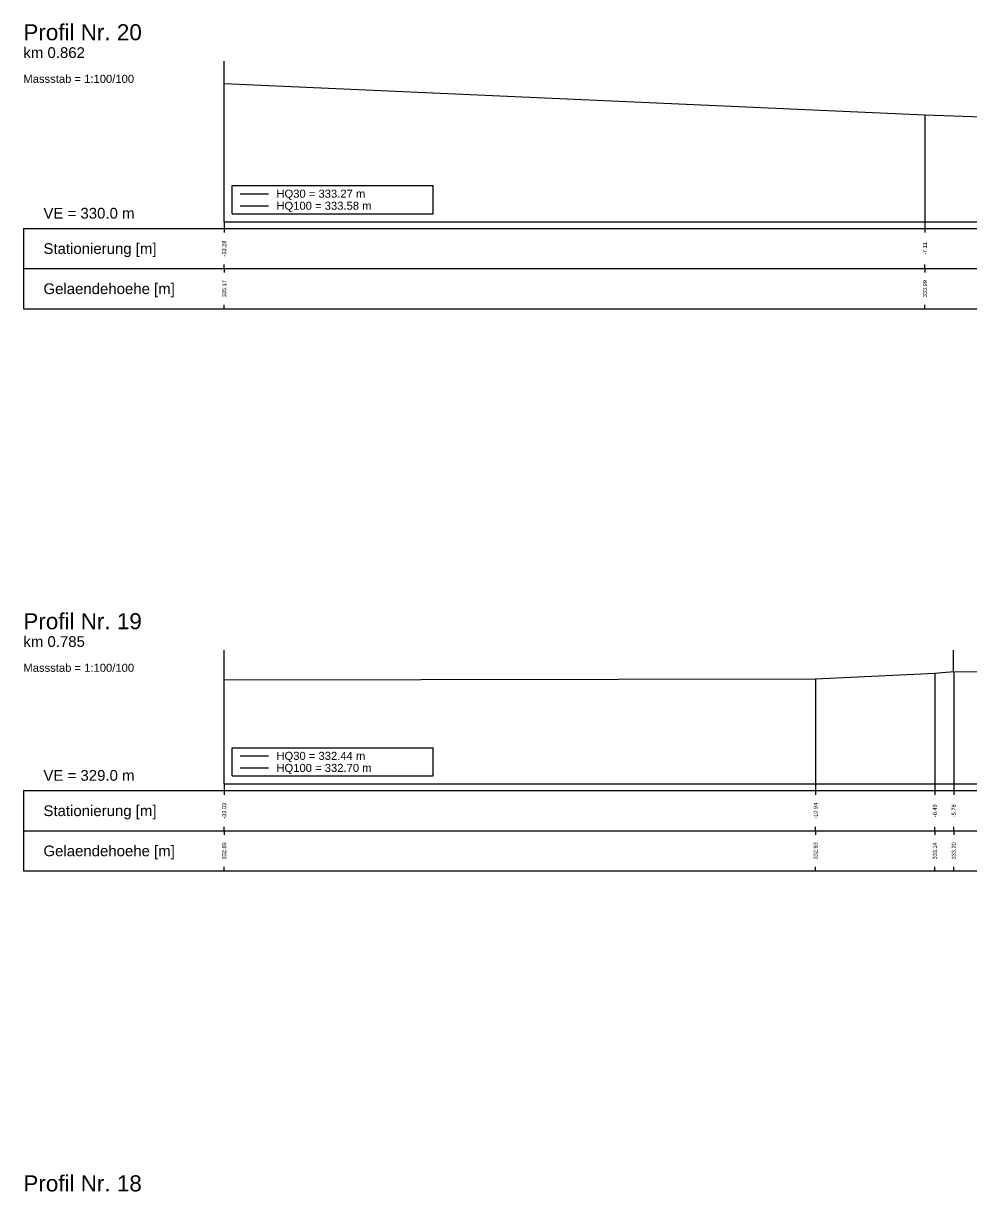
# Model space of a CAD drawing. Header units: millimetres. Extents: x -8 to 79, y -83 to 317.
# Drawn here: x -7.5 to 27.92, y 273.77 to 317.41 of the extents above; entities that cross this region are included whole.
import ezdxf
from ezdxf.enums import TextEntityAlignment as Align

# ---------------------------------------------------------------- set-up
doc = ezdxf.new("R2010")
doc.units = ezdxf.units.MM
doc.styles.get("Standard").update_dxf_attribs({"font": 'arial.ttf'})

msp = doc.modelspace()

# ---------------------------------------------------------------- linework, layer by layer
at = {"layer": 'band'}
for p, q in [((0, 309.75), (0, 309.6)), ((26.172, 309.75), (26.172, 309.6)), ((0, 308.25), (0, 308.4)), ((0, 308.25), (0, 308.1)), ((26.172, 308.25), (26.172, 308.4)), ((26.172, 308.25), (26.172, 308.1)), ((0, 306.75), (0, 306.9)), ((26.172, 306.75), (26.172, 306.9)), ((0, 288.75), (0, 288.6)), ((22.088, 288.75), (22.088, 288.6)), ((26.542, 288.75), (26.542, 288.6)), ((27.25, 288.75), (27.25, 288.6)), ((0, 287.25), (0, 287.4)), ((0, 287.25), (0, 287.1)), ((22.088, 287.25), (22.088, 287.4)), ((22.088, 287.25), (22.088, 287.1)), ((26.542, 287.25), (26.542, 287.4)), ((26.542, 287.25), (26.542, 287.1)), ((27.25, 287.25), (27.25, 287.4)), ((27.25, 287.25), (27.25, 287.1)), ((0, 285.75), (0, 285.9)), ((22.088, 285.75), (22.088, 285.9)), ((26.542, 285.75), (26.542, 285.9)), ((27.25, 285.75), (27.25, 285.9))]:
    msp.add_line(p, q, dxfattribs=at)
at = {"layer": 'frame'}
for p, q in [((0, 310), (0, 316)), ((0.3, 310.3), (0.3, 311.35)), ((0.3, 311.35), (7.8, 311.35)), ((7.8, 310.3), (7.8, 311.35)), ((0.3, 310.3), (7.8, 310.3)), ((0, 310), (60.537, 310)), ((-7.5, 309.75), (60.537, 309.75)), ((-7.5, 309.75), (-7.5, 308.25)), ((-7.5, 308.25), (60.537, 308.25)), ((-7.5, 308.25), (-7.5, 306.75)), ((-7.5, 306.75), (60.537, 306.75)), ((0, 289), (0, 294)), ((0.3, 289.3), (0.3, 290.35)), ((0.3, 290.35), (7.8, 290.35)), ((7.8, 289.3), (7.8, 290.35)), ((0, 289), (62.671, 289)), ((0.3, 289.3), (7.8, 289.3)), ((-7.5, 288.75), (62.671, 288.75)), ((-7.5, 288.75), (-7.5, 287.25)), ((-7.5, 287.25), (62.671, 287.25)), ((-7.5, 287.25), (-7.5, 285.75)), ((-7.5, 285.75), (62.671, 285.75))]:
    msp.add_line(p, q, dxfattribs=at)
at = {"layer": 'HQ100', "color": 3}
for p, q in [((0.6, 310.6), (1.65, 310.6)), ((0.6, 289.6), (1.65, 289.6))]:
    msp.add_line(p, q, dxfattribs=at)
at = {"layer": 'HQ30', "color": 2}
for p, q in [((0.6, 311.05), (1.65, 311.05)), ((0.6, 290.05), (1.65, 290.05))]:
    msp.add_line(p, q, dxfattribs=at)
at = {"layer": 'levee', "color": 1}
msp.add_line((27.245, 293.2), (27.245, 294), dxfattribs=at)
at = {"layer": 'marker', "color": 253}
for p, q in [((26.172, 313.99), (26.172, 310)), ((0, 310), (0, 309.75)), ((26.172, 310), (26.172, 309.75)), ((22.088, 292.93), (22.088, 289)), ((26.542, 293.14), (26.542, 289)), ((27.25, 293.2), (27.25, 289)), ((0, 289), (0, 288.75)), ((22.088, 289), (22.088, 288.75)), ((26.542, 289), (26.542, 288.75)), ((27.25, 289), (27.25, 288.75))]:
    msp.add_line(p, q, dxfattribs=at)
at = {"layer": 'profile'}
for points in [[(0, 315.17), (26.172, 313.99), (29.365, 313.88), (30.195, 313.69), (32.096, 312.11), (32.268, 311.8), (33.279, 311.75), (34.595, 311.79), (35.15, 312.27), (36.78, 314.41), (37.801, 314.54), (41.307, 314.7), (60.537, 313.67)], [(0, 292.89), (22.088, 292.93), (26.542, 293.14), (27.25, 293.2), (28.583, 293.19), (29.695, 292.72), (31.17, 291.93), (31.948, 291.09), (32.352, 291.07), (32.443, 290.99), (32.998, 290.95), (33.706, 290.97), (34.978, 292.48), (35.554, 292.64), (37.909, 293.08), (39.231, 293.1), (40.444, 292.84), (44.555, 292.92), (62.671, 292.56)]]:
    msp.add_lwpolyline(points, dxfattribs=at)

# ---------------------------------------------------------------- texts
for s, height, p in [('Profil Nr. 20', 0.6, (-7.5, 316.6)), ('km 0.862', 0.4, (-7.5, 316)), ('Massstab = 1:100/100', 0.3, (-7.5, 315.1)), ('VE = 330.0 m', 0.4, (-6.75, 310)), ('Profil Nr. 19', 0.6, (-7.5, 294.6)), ('km 0.785', 0.4, (-7.5, 294)), ('Massstab = 1:100/100', 0.3, (-7.5, 293.1)), ('VE = 329.0 m', 0.4, (-6.75, 289)), ('Profil Nr. 18', 0.6, (-7.5, 273.6))]:
    msp.add_text(s, height=height).set_placement(p, align=Align.BOTTOM_LEFT)
for s, height, p in [('HQ30 = 333.27 m', 0.3, (1.95, 311.05)), ('HQ100 = 333.58 m', 0.3, (1.95, 310.6)), ('Stationierung [m]', 0.4, (-6.75, 309)), ('Gelaendehoehe [m]', 0.4, (-6.75, 307.5)), ('HQ30 = 332.44 m', 0.3, (1.95, 290.05)), ('HQ100 = 332.70 m', 0.3, (1.95, 289.6)), ('Stationierung [m]', 0.4, (-6.75, 288)), ('Gelaendehoehe [m]', 0.4, (-6.75, 286.5))]:
    msp.add_text(s, height=height).set_placement(p, align=Align.MIDDLE_LEFT)
for s, p in [('-33.28', (0, 309)), ('-7.11', (26.172, 309)), ('335.17', (0, 307.5)), ('333.99', (26.172, 307.5)), ('-33.03', (0, 288)), ('-10.94', (22.088, 288)), ('-6.49', (26.542, 288)), ('-5.78', (27.25, 288)), ('332.89', (0, 286.5)), ('332.93', (22.088, 286.5)), ('333.14', (26.542, 286.5)), ('333.20', (27.25, 286.5))]:
    msp.add_text(s, height=0.15, rotation=90).set_placement(p, align=Align.MIDDLE)

doc.saveas('drawing.dxf')
